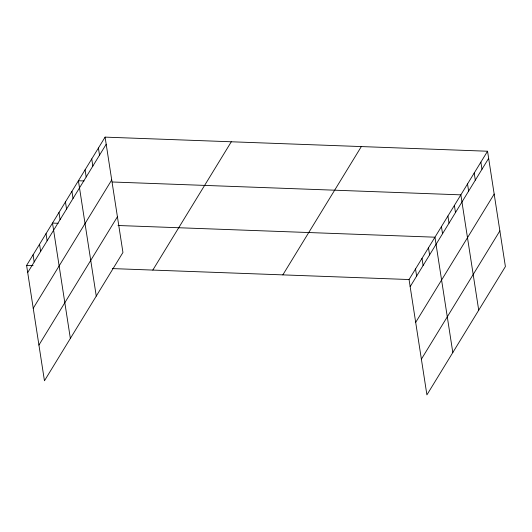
<?xml version="1.0" encoding="UTF-8"?>
<svg xmlns="http://www.w3.org/2000/svg" width="532" height="532" viewBox="0 0 532 532"><rect width="100%" height="100%" fill="white"/><g stroke="black" fill="none" stroke-linecap="round" stroke-linejoin="round"><path stroke-width="0.8" d="M105.09 137.123L122.945 252.467L44.455 380.772L26.6 265.428L105.09 137.123L487.545 151.228L505.4 266.572L426.91 394.877L409.055 279.533L487.545 151.228M27.704 272.557L106.194 144.252M33.23 308.267L111.72 179.962M38.929 345.062L117.419 216.757M152.81 270.083L231.3 141.778M282.844 274.878L361.334 146.573M410.159 286.662L488.649 158.356M415.685 322.372L494.175 194.067M421.384 359.167L499.874 230.861M84.069 180.953L78.404 180.747L96.259 296.091M112.385 181.997L460.858 194.852L478.714 310.196M58.168 223.294L52.502 223.088L70.357 338.432M118.031 225.502L434.957 237.192L452.812 352.536M26.6 265.428L33.07 265.668M112.358 268.587L409.055 279.533M480.875 162.134L481.979 169.262M474.198 173.04L475.302 180.168M467.528 183.946L468.632 191.074M454.381 205.432L455.485 212.567M447.904 216.019L449.008 223.154M441.434 226.605L442.538 233.734M428.479 247.772L429.583 254.908M422.002 258.359L423.106 265.495M415.532 268.946L416.636 276.075M98.42 148.029L99.524 155.158M91.743 158.935L92.847 166.064M85.073 169.841L86.177 176.97M71.926 191.334L73.03 198.463M65.449 201.914L66.553 209.049M58.979 212.501L60.083 219.63M46.025 233.674L47.129 240.803M39.548 244.255L40.651 251.39M33.077 254.841L34.181 261.97"/></g></svg>
